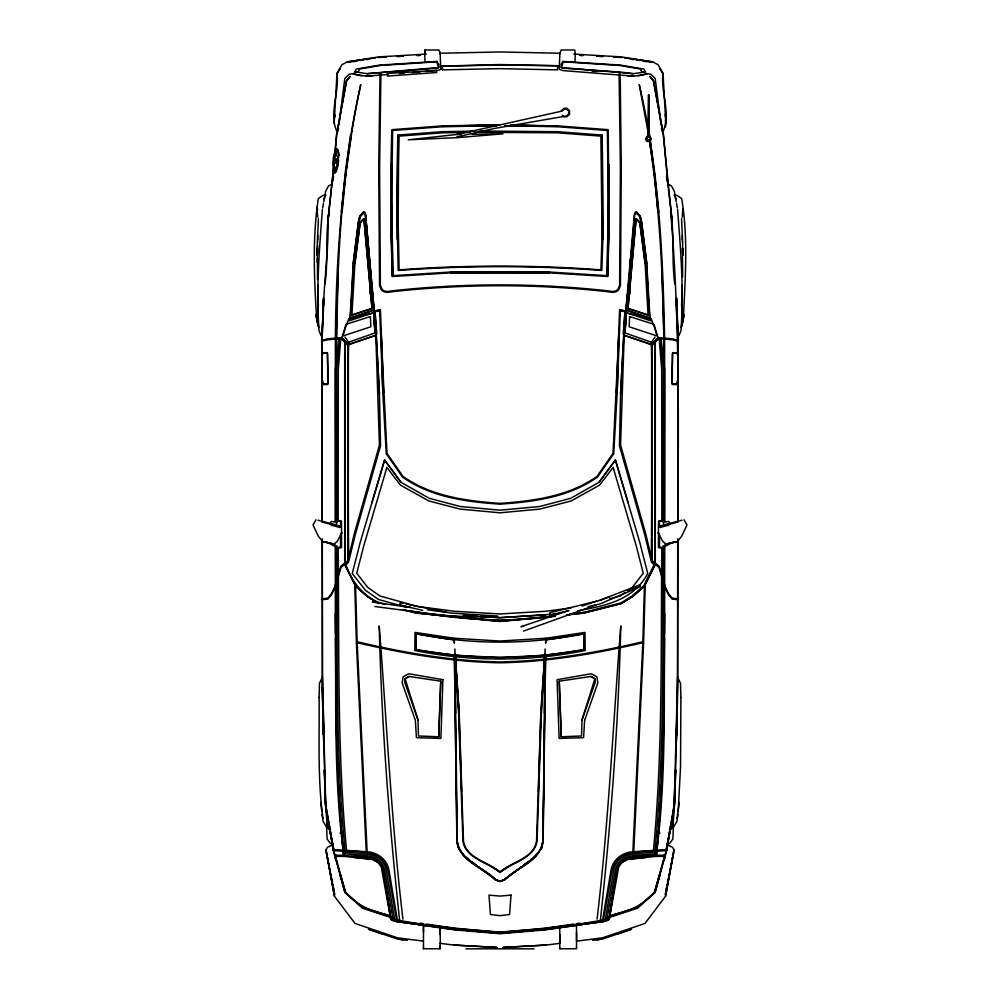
<?xml version="1.0" encoding="UTF-8"?>
<svg xmlns="http://www.w3.org/2000/svg" width="1000" height="1000" viewBox="0 0 1000 1000"><rect width="100%" height="100%" fill="white"/><g stroke="black" fill="none" stroke-linecap="round" stroke-linejoin="round"><path stroke-width="1.5" d="M322.4 209.425C319.375 248.725 316.175 288.375 318.875 327.725M335.938 521.025L335.863 408.075M335.863 386.488L335.863 377.238L335.962 392.625M336.012 638.425L336 700.062L335.538 638.325M336.025 635.35L336.025 627.65M336.825 545.8C337.612 648.45 335.175 751.475 345.288 853.75C359.15 856.05 382.15 852.188 384.8 871.275L393.275 920.825L390.825 919.412L383.275 872.062C380.938 852.987 357.2 857.875 343.7 855.3C333.488 752.6 335.95 649.175 335.688 546.1M336.85 520.988L336.688 369.55L339.825 338.725L338.862 338.75L335.363 369.55L335.662 521.213M338.137 547.6C339.288 649.163 336.987 751.062 346.737 852.262C361.012 854.225 383.325 851.375 386.325 870.487L394.988 921.263L454.538 929.875L500 933.737L545.462 929.875L605.013 921.263L613.675 870.487C616.675 851.375 638.987 854.225 653.263 852.262C663.012 751.062 660.713 649.163 661.862 547.6M338.15 521.175L338.3 369.55L340.8 338.7L341.538 338.7L344.7 342.038L344.688 564.513L355.538 586.15L367.163 596.425L378.75 603.55L367.2 596.425L355.625 586.138L344.875 564.487L344.875 340.838L341.788 337.625L348.575 319.2L373.787 310.163L365.337 215.012L364.275 212.913L360.675 215.888L359.275 219.088L353.587 263.175L350.375 317.712L373.775 310.087L365.487 214.75L374.225 310.875C373.363 318.312 373.95 327.075 376.075 334.3L379.412 393.225L380.562 445.712L355.175 535.037L348.55 562.175L345.887 564.775C352.088 582.938 365.812 599.675 385.012 604.45M344.875 564.487L347.962 561.512L347.962 344.062L344.875 340.838M348.312 558.85L348.363 344.825L375.812 335.3L379.425 445.175L354.25 533.9L348.312 558.85L348.15 454.325L347.962 561.512M370.1 294.062L370.1 291M370.1 263.175L370.1 260.075M440.238 927.588L440.238 948.75L423.475 948.75L423.475 925.125M440.613 66.15L500 64.55L559.388 65.838L559.388 69.412L563.275 70.625L633.9 76.175L646.712 74.062M442.375 66.162L442.375 69.862L500 68.65L557.625 69.862L557.625 65.7L500 65.037L442.375 66.15L448.05 66.137M465.95 948.825L534.05 948.825M576.525 947.05L576.525 948.75L559.763 948.75L559.763 947.887M559.763 942.837L559.763 934.65M576.525 940.562L576.525 932.325M475.087 131.125L442.375 131.688L397.788 135.1L396.838 201.688L398.188 270.462C465.913 265.4 534.087 265.4 601.812 270.462L602.863 239.375L602.212 135.1L557.625 131.688L479.75 131.037M629.9 294.062L629.9 291M629.9 275.55L629.9 272.462M629.9 264.725L629.9 260.075M569.9 614.138L583.438 612.475L621 602.913L632.45 595.825L643.812 585.638L654.112 564.775L651.45 562.175L644.825 535.037L619.438 445.712L620.588 393.225L623.925 334.3C626.05 327.075 626.638 318.312 625.775 310.875L628.6 285.087L626.213 310.163L649.625 317.712L646.413 263.175L640.725 219.088L639.325 215.888L635.725 212.913L634.663 215.012L626.225 310.087L651.425 319.2L658.213 337.625L652.038 344.062L651.95 561.7L659.013 567.45L664.587 586.538L668.6 595.05L672.212 599.1L678.5 599.812M655.125 340.838L655.125 564.487L644.375 586.138L632.8 596.425L621.25 603.55L583.55 613.075L566.962 614.95M663.975 611.087L664.038 545.9M664.062 521.062L664.137 408.075M664.312 546.1C664.05 649.175 666.513 752.6 656.3 855.3C642.712 858.075 618.95 852.925 616.725 871.9L609.05 918.763C573.175 926.162 536.475 929.15 500 932.087C463.5 929.15 426.788 926.162 390.887 918.75L383.275 871.9C382.475 856.988 364.663 856.812 353.575 856.225M664.338 521.213L664.638 369.55L661.137 338.75L660.175 338.725L663.312 369.55L663.15 520.988M664.7 544.9L664.5 633.7M664.725 521.5L664.613 338.3M678.312 599.763L678.312 598.875L672.212 598.1C663.787 589.55 662.95 576.75 659.013 566.013L651.95 560.588M335.387 338.288L335.275 521.5M335.863 454.325L335.95 400.337M336 371.025C336.838 275.238 339.363 178.388 360.737 84.612C342.925 168.062 336.012 253.337 335.387 338.55M340.538 533.45L340.513 547.025L337.137 547.688L328.338 542.712L322.762 541.75L318.275 536.112L313.012 524.975L315.925 519.812M340.55 527.425L340.55 521.388L337.125 520.638M470.45 132.35L442.45 132.812L398.675 136.163L397.75 201.925L399.1 269.862C466.225 264.875 533.775 264.875 600.9 269.862L601.938 239.613L601.325 136.163L557.55 132.812L475.112 132.262M658.213 337.625L651.812 344.487L624.188 335.3L620.575 445.175L645.75 533.9L651.688 558.85L651.85 454.325L652.038 561.512L655.125 564.487M677.212 380.9L676.925 384.525L672.275 384.525L672.425 353.475L672.712 352.688L677 352.688L677.262 353.475M677.712 539.738L677.487 686.125L676.225 743.288L676.675 733.863M677.738 521.05C678.763 417.7 679.438 313.9 670.612 211C674.688 235.05 671.4 259.8 674.825 283.988M677.875 538.775L677.663 691.812L676.65 734.912L676.862 703.688M677.763 521.6L678.175 340.45L676.6 298.05M663.925 628.062C663.413 703.812 664.613 779.812 656.237 855.212L627.413 858.388L621.7 861.462M664.638 613.688C663.487 694.175 666.963 775.212 656.237 855.212L665.325 855.288L654.825 891.825L664.412 856.4L655.462 856.413L627.612 859.362L622.325 862.2L618.763 866.75L609.325 918.938M317.85 294.5L318.012 321.275M335.875 368.025L338.338 263.15M651.488 554.475L652.038 454.325M676.888 719.163L674.85 799.837L672.788 828.175L676.838 821.45L678.062 814.525M602.863 239.375L602.212 135.1M664.463 638.325L664 700.062L663.988 638.425M319.113 697.412C319.562 737.725 317.425 778.425 323 818.438M601.938 239.613L601.325 136.163M317.425 241.588L317.3 255.413L317.538 245.512M407.312 940.337L397.312 939.025L368.425 929.2L382.875 934.112M543.75 773.475L545.025 657.275M647.812 137.062L648.4 94.663L649.237 95.175L649.287 136.95M681.125 327.725C683.95 288.375 680.537 248.725 677.6 209.425M544.4 713.213L545.125 653.55L541.425 713.15L537.05 840.938C534.45 858.888 511.562 862.225 500 872.613C488.438 862.225 465.55 858.888 462.95 840.938L458.575 713.15L454.875 653.55L455.6 713.213M676.988 703.863L676.925 697.938M681.988 321.275L682.15 294.5M323.475 311.312C323.738 280.625 328.888 250.062 327.962 219.213L333.462 169.4M545.575 656.9L542.762 841.8C540.1 861.388 516.912 867.725 504.575 879.95L500 881.587L495.425 879.95C483.05 867.688 459.888 861.25 456.9 841.787L454.438 657M543.975 773.388L542.987 841.688L541.525 848.275L535.725 855.788L530.925 859.475M545.562 657L543.1 841.787L541.625 848.413M545.775 642.95L545.85 638.275L584.963 632.425L585.237 650.487C529.1 661.85 470.9 661.85 414.762 650.487L415.037 632.425L454.162 638.25L500 641.025L545.837 638.25L545.55 642.862M318.412 306.413L317.712 285.113M681.575 218.612L682.55 241.925M398.675 136.163L398.062 239.613M676.525 311.312L676.438 298.163L678.012 342.2M319.113 697.5L319.475 683.3L322.537 676.7M397.788 135.1L397.137 239.375M347.962 369.538L348.587 342.238L344.913 337.113M676.488 305.975L676.612 300.45L678.175 340.475M682.275 239.9L682.375 235.375M317.45 241.925L318.425 218.612M677.537 677.6L674.275 804.825L665.325 855.288L663.938 855.013M581.987 719.925L581.55 735.987L561.237 736.8L559.263 681.188L590.962 676.45L595.188 678.938L595.25 682.362L581.987 719.925L594.875 678.787L590.962 676.45M617.163 392.788L618.825 333.85L613.025 453.387L597.013 476.388C568.638 496.413 533.763 500.95 500 503.375C466.238 500.95 431.362 496.413 402.987 476.388L386.975 453.387L381.175 333.85L382.837 392.788L386.262 453.725L402.537 477.088C431.025 497.25 466.05 501.875 500 504.125C533.95 501.875 568.975 497.25 597.463 477.088L613.737 453.725L617.163 392.788L620.3 310.825L624.95 311.6L620.588 393.225M682.487 252.438L682.613 248.25L682.725 255.3M440.737 681.188L438.762 736.8L418.45 735.987L418.013 719.925L405.125 678.787L409.038 676.45L440.737 681.188L438.762 736.8M538.4 791.575L540.938 713.15M616.425 392.738L619.575 309.862L625.775 310.875L634.375 214.475L635.25 212L636.775 212.125L639.4 215.1L641.838 223.688L646.75 263.175L650.013 318.712L651.425 319.2M321.987 342.2L323.562 298.163L321.825 340.475L322.088 521.675M559.85 53.75L561.163 50L574.812 50L575.275 54.6M673.413 825.375L672.925 839.025L669.425 843.575M323.562 298.163L321.987 340.4L322.262 521.05M317.538 279.5L317.475 258.15M559.388 65.138L559.9 52.55M574.975 61.863L575.312 53.475M337.25 132.125C328.35 114.425 339.637 92.4 336.975 73.463L341.938 64.713L347.163 61.925L378.525 56.925L426.25 54.088M334.125 123.737L336.975 73.463L340.288 68.587M351.938 315.038L354.925 263.2L360.075 223.312L360.975 221.112L363.85 218.538L372.025 308.562L351.938 315.038L372.025 308.45L363.913 218.825L360.138 223.075L354.925 263.2M348.575 319.2L349.988 318.712L353.25 263.175L358.162 223.688L360.6 215.1L363.225 212.125L364.75 212L365.625 214.475L374.225 310.875L380.062 310.338L375.05 311.6L379.412 393.225M541.062 713.112L545.15 648.975M544.6 656.6L540.8 713.112L536.55 840.938C533.913 858.6 511.375 861.8 500 872.062C488.625 861.8 466.087 858.6 463.45 840.938L459.2 713.112L455.4 656.6M682.25 217.138L682.862 208.612M662.75 132.125C671.65 114.438 660.362 92.4 663.025 73.463L658.062 64.713L652.837 61.925L621.475 56.925L573.75 54.088M324.988 283.913C328.5 259.75 324.9 234.963 329.387 211L327.962 219.213M666.975 885.3L665.4 894.525L674.013 850.013L672.613 847.337L667.487 844.762L671.413 824.488L671.8 825.088M623.212 334.162L624.95 311.6L619.938 310.338L625.775 310.875M650.013 318.712L626.438 312.8L624.775 332.85L651.413 342.238L652.038 369.538M334.412 158.8L334.688 155.775M334.95 152.75L336.575 134.588L346.45 80.638L350.138 76.413L346.688 80.763L336.688 134.588L334.475 159.362M333.787 167.113L327.925 221.188M341.287 212.075L345.35 171.775L350.55 134.575M597.075 919.188C608.7 821.737 613.125 723.725 620.775 625.95C618.425 724.75 610.875 823.275 600.25 921.5L545.837 928.5L500 932.362L454.162 928.5L399.75 921.5C389.125 823.275 381.575 724.75 379.225 625.95C386.875 723.725 391.3 821.737 402.925 919.188M333.062 181.038L333.537 176.488M342.1 211.925L346.2 171.637L351.463 134.575M424.725 54.6L425.188 50L424.725 54.6L425.188 50L438.837 50L440.1 52.55L440.613 65.138M609.45 917.812L609.7 915.588C626.763 912.325 643.213 905.8 654.513 891.888L659.463 874.638M422.7 610.363L399.9 605.062L400.163 602.812L403.212 603.438M677 818.438L679.275 802.487M678.2 811.6L680.537 766.875L680.888 697.412M338.125 131.1L338.525 128.012M338.913 124.913L344.8 78.55L349.062 74.25L355.213 73.288M353.25 263.175L358.713 220.025L359.65 216.887L363.225 212.125M681.812 323.913L680.962 330.625L678.975 335.7M672.575 828.425L675.65 769.9L674.538 804.6L664.6 858.95M338.7 160.637L336.25 171.6L334.8 173.337L333.562 171.85C332.587 164.213 332.163 154.95 336.938 148.55L338.15 150.062L338.775 154.45L337.688 166.962M671.888 824.8L671.538 823.8L667.312 845.163M616.725 871.9L609.113 918.75L605.975 919.225M667.463 844.488L668.5 839.175M674.013 850.013L665.537 896.225L645.013 923.425L602.487 937.825L576.7 941.137M667.513 882.225L668.037 879.15M322.675 207.887L323.488 203.275M683.363 318.3C685.238 278.637 688.312 237.862 681.675 198.512L677.138 195.387L674.075 195.387M336.675 160.888L336 163.137M682.25 324.325L684.025 314.55L681.675 326.5M665.537 896.225L673.512 852.987L671.65 863.05M665.438 894.562L671.65 862.95M323.988 199.15L325.65 191.363L328.425 186.038L332.013 184.088M542.7 841.7C539.825 861.137 516.688 867.487 504.375 879.7L500 881.275L495.625 879.7C483.338 867.475 460.225 861.15 457.238 841.8L454.975 657.275M670.875 829.312L671.5 826.488M323.75 201.737L325.55 194.55M661.888 867.125L655.138 892.475L637.587 908.15L611.462 916.775M662.675 864.137L668.125 844.45M666.4 850.575L666.7 849.5M660.337 873.938L655.15 891.762L637.475 907.575L611.462 916.062M577.625 610.85C605.438 605.712 633.275 600.462 647.763 573.488L639.763 542.388L615.438 459.975L599.038 482.287L570.7 498.3L539.7 506.5L500 510.188L460.3 506.5L429.3 498.3L400.962 482.287L384.562 459.975L360.238 542.388L352.238 573.488L365.45 590.275L378.475 599.475L406.138 607.212M371.825 502.962L384.625 460.05L400.962 482.287M322.925 353.913L323.15 353.212L327.15 353.212L327.4 353.925L327.85 369.538L327.825 383.288L327.575 384L323.225 384L322.975 383.3M322.738 353.475L323 352.688L327.287 352.688L327.575 353.475L327.725 384.525L323.075 384.525L322.788 380.9M337.238 168.3L335.325 171.887L334.25 170.6C333.212 163.812 333.113 155.725 337.188 150.013L338.288 151.325L338.837 155.5M677.025 383.3L676.775 384L672.425 384L672.175 383.288L672.15 369.538L672.6 353.925L672.85 353.225L676.85 353.212L677.075 353.913M423.3 941.137L397.512 937.825L354.988 923.425L334.462 896.225L325.988 850.013L327.388 847.337L332.512 844.762L328.587 824.488L328.2 825.088M342 532.6L337.35 541.125L334.162 544.113L322.762 541.75L331.25 543.1M649.4 140.312L650.3 138.737L649.463 137.312L647.688 137.312L646.425 138.837L647.438 140.638L649.4 140.312L647.613 140.312L646.8 138.863L647.688 137.312M336.375 158.725L335.7 162.525M602.238 922.113L611.1 869.762C613.013 859.525 622.562 852.163 632.875 851.825L642.837 642.688C595.975 653.65 548.212 661.975 500 662.812C451.788 661.975 404.025 653.65 357.163 642.688L367.125 851.825C377.438 852.163 386.987 859.525 388.9 869.762L397.762 922.113M603.088 921.9L612.038 870.2C618.212 846.538 648.062 852.725 666.875 850.575M651.413 342.238L655.088 337.113M599.038 482.287L615.375 460.05L628.175 502.962M642.013 72.325L640.337 69L620.175 65.512L563.35 61.812L561.138 67.487L633.038 73.688L645.525 71.963L643.775 69.062L620.2 65.088L562.888 61.4L561.138 64.312L561.575 67.737L563.688 68.275L620.037 72.025L633.038 73.688M537.875 853.263L532.362 858.863L504.375 879.562L500 881.237L495.625 879.562C483.375 867.35 460.262 861.025 457.3 841.7M652.087 344.113L658.55 337.625L672.212 338.837L678.5 340.45M652.087 345.213L658.55 338.612L672.212 339.725L678.5 341.337M561.325 110.712L563.95 108.275L566.95 108.275L569.562 110.7L569.55 114.362L566.912 116.775L563.95 116.775L562.2 115.15M521.325 866.85L504.525 879.75L500 881.388L495.475 879.75L478.675 866.85M523.725 865L528.525 861.312M624.987 592.513L620.112 595.962L609.712 598.875M627.425 590.788L632.288 587.35L643.275 573.275L636.087 545.3L613.112 467.425L599.663 485.062L571.125 500.975L539.913 509.087L500 512.812L460.087 509.087L428.875 500.975L400.337 485.062L386.887 467.425L363.913 545.3L356.725 573.275L367.713 587.35L379.888 595.962L417.013 606.375L454.375 611.275L500 613.962L545.625 611.275L571.038 607.95M507.8 866.938L500 872.013L492.188 866.925M321.5 341.337L327.788 339.725L341.45 338.612L347.912 345.213L347.912 344.113L341.45 337.625L327.788 338.837L321.5 340.45M622.325 862.2L627.337 859.4L646.087 857.375M438.375 64.562L437.113 61.4L379.8 65.088L356.225 69.062L354.988 71.888M409.038 676.45L404.812 678.938L404.75 682.362L418.013 719.925M599.637 600.35L639.9 584.812M610.112 596.625L600.075 600.35L549.65 612.725L549.8 614.8L555.9 613.5M628.775 589.712L640.25 585.45L640.25 586.725L600.075 603.875L587.938 606.688M523.475 631.112L596.65 604.738M615.575 915.075L637.463 907.325L612.312 915.088M348.587 342.238L375.225 332.85L373.562 312.8L349.988 318.712M617.125 934.112L631.575 929.2L602.688 939.025L592.688 940.337M569 610.462L520.975 626.7L523.688 626.325M582.1 606.038L596.65 601.125M375.812 335.3L348.188 344.487L341.788 337.625M349.075 320.863L373.562 312.8M638.288 75.912L646.325 74M321.5 598.925L327.788 598.1C336.213 589.55 337.05 576.75 340.988 566.013L348.05 560.588L348.05 561.7L340.988 567.45L335.412 586.538L331.4 595.05L327.788 599.1L321.5 599.812M332.537 844.488L328.462 823.8L328.113 824.8M659.438 526.15L682.025 520.212M661.975 526.188L678.088 521.95M660.138 527.45L668.938 525.138M600.225 922.125L608.337 920.05M336.075 627.987C336.587 703.75 335.387 779.788 343.762 855.212L334.613 855.362L345.175 891.825L335.588 856.4L344.538 856.413L372.388 859.362L377.675 862.2L381.238 866.75L390.675 918.938M472.225 134.262L502.975 133.825L456.85 137.675L408.263 139.8L456.85 134.475L562.2 111.062L564.325 109.087L566.613 109.087L568.688 111.013L568.675 114.012L566.538 115.962L494.212 128.488L456.85 136.938M662.875 520.638L659.45 521.388L659.45 527.425M558.95 612.85L568.1 610.9M338.225 548.3L341.575 547.6L341.5 521.075L338.137 520.487M336.062 855.013L334.675 855.288L325.725 804.825L322.463 677.6M661.862 520.487L658.5 521.075L658.425 547.6L661.775 548.3M447.45 616L497.475 617.312L497.638 616.062L450.425 613.013L406.262 604.062M546.025 639.987L583.725 633.675L584.212 648.988L583.337 649.987L545.188 655.212L500 657.6L454.812 655.212L416.662 649.987L415.788 648.988L416.275 633.675C471.438 645.088 528.775 644.712 584 633.9L583.737 649.525C528.425 659.963 471.575 659.963 416.262 649.525L416 633.9L453.975 639.987M374.225 310.875L380.425 309.862L383.575 392.738M668.75 543.1L677.237 541.75L681.725 536.112L686.988 524.975L684.075 519.812M546.95 929.3L559.2 927.463M562.263 927L565.325 926.538M603.612 920.775L608.2 920.088M545.812 928.238L573.575 924.075M576.663 923.612L579.75 923.15M347.163 61.925L375.588 57.838M347.825 62.263L357.05 60.925M360.138 60.487L363.212 60.038M366.287 59.6L369.363 59.15M353.45 61.6L356.4 61.175M357.287 71.875L354.475 71.963L355.75 71.787M546.95 929.325L581.95 924.6M585 924.188L589.562 923.562M592.612 923.162L597.175 922.537M480.112 616.525L500 617.75L550.438 614.338M553.462 613.95L561.013 612.987M546.35 945.05L503.088 947.438L546.35 945.05L560.013 943.288M596.975 939.75L599.825 939.388M554.862 616L500 621.425L416.45 613.075L402.887 609.65L416.45 613.05L500 621.425L554.9 616.35M353.288 74.062L366.1 76.175L387.912 74.475M554.837 615.788C506.375 623.538 457.013 619.625 409.05 610.562M569.9 614.038L583.438 612.475M437.537 64.463L438.862 64.312L438.425 67.737L436.312 68.275L366.962 73.688L355.387 71.838M554.888 616.138L500 620.812L416.562 612.475M566.95 614.85L583.55 613.075L621.25 603.55L632.8 596.425L644.463 586.15L655.312 564.513L655.3 342.05L658.462 338.7L659.2 338.7L661.7 369.55L661.85 521.175M646.475 856.312C635.3 856.475 617.6 857.212 616.725 872.062L609.175 919.412L606.725 920.825L615.2 871.275C617.85 852.188 640.85 856.05 654.712 853.75C664.825 751.475 662.387 648.45 663.175 545.8M503.025 933.125L510.6 932.487M515.138 932.1L522.712 931.462M525.737 931.2L533.312 930.562M537.85 930.175L545.425 929.538M366.1 76.175L373.125 75.6M399.5 73.537L404.15 73.175M412.312 72.55L419.95 71.95M425.863 71.475L439.338 70.138L440.613 69.412L440.613 65.738M366.962 73.688L438.862 67.487L436.65 61.812L379.825 65.512L359.663 69L357.987 72.325M545.9 614.925L500 617.587L481.637 616.525M657.262 833.413L660.125 833.238M397.05 56.475L403.2 56.163M397.05 56.5L403.2 56.188M401.825 71.5L408.062 71.287M440.1 53.263L500 51.95L559.9 53.263M555.837 66.188L557.625 66.15M642.712 71.875L644.613 71.838M456.85 134.475L461.463 134.412M325.925 195.387L322.863 195.387L318.325 198.512C312.325 237.938 314.175 278.6 316.637 318.3M332.95 849.5L366.25 851.725L356.388 642.688L354.75 584.3L355.55 586.013L357.125 641.775C403.988 652.75 451.763 661.1 500 661.938C548.237 661.1 596.013 652.75 642.875 641.775L644.45 586.013L645.25 584.3L643.612 642.688L633.75 851.725L667.05 849.5M333.125 850.575C351.938 852.725 381.788 846.538 387.962 870.2L396.912 921.9M592.112 71.312L596.8 71.463M596.8 56.163L602.95 56.475M596.8 56.188L602.95 56.5M453.65 945.05L496.912 947.438L453.65 945.05L439.988 943.288M477.05 616.263L463.275 615.45L477.05 616.337M339.875 833.238L342.738 833.413M626.875 75.6L633.9 76.175M353.913 857.375L372.663 859.4L377.675 862.2M454.575 929.538L462.15 930.175M466.688 930.562L474.263 931.2M477.287 931.462L484.862 932.1M489.4 932.487L496.975 933.125M353.675 74L361.712 75.912M562.463 64.463L561.625 64.562M645.013 71.888L644.25 71.787M400.175 939.388L403.025 939.75M374.9 606.512L447.013 616L440.938 614.587M402.825 922.537L407.388 923.162M410.438 923.562L415 924.188M418.05 924.6L453.05 929.325M410.45 607.388L372.375 602.075L375.225 601.7L372.975 601.375M427.212 609.738L447.013 612.5M624.412 57.838L652.837 61.925M630.638 59.15L633.713 59.6M636.788 60.038L639.862 60.487M642.95 60.925L652.175 62.263M643.6 61.175L646.55 61.6M394.025 919.225L390.95 918.763L383.275 871.9M420.25 923.15L423.338 923.612M426.425 924.075L454.188 928.238M391.8 920.088L396.388 920.775M434.675 926.538L437.738 927M440.8 927.463L453.05 929.3M644.788 73.288L650.938 74.25L655.2 78.55L661.087 124.913M387.688 915.088L362.537 907.325L388.537 916.062M399.9 605.062L410.3 607.463M388.537 916.775L362.413 908.15L344.862 892.475L338.113 867.125M391.662 920.05L399.775 922.125M317.975 520.212L340.562 526.15M321.912 521.95L338.025 526.188M331.062 525.138L339.862 527.45M648.062 315.038L627.975 308.562L636.15 218.538L639.025 221.112L639.925 223.312L645.075 263.2L648.062 315.038L627.975 308.45L636.087 218.825L639.862 223.075L645.075 263.2M626.438 312.8L650.925 320.863M384.425 915.075L362.525 907.575L344.85 891.762L339.663 873.938M624.188 335.3L651.637 344.825L651.688 558.85M372.537 858.375L378.3 861.462M667.987 184.088L671.575 186.038L674.35 191.363L676.012 199.15M469.075 859.475L464.275 855.788L458.475 848.275L457.013 841.688L454.425 656.9M471.475 861.312L476.275 865M330.575 843.575L327.075 839.025L326.587 825.375M636.775 212.125L640.35 216.887L641.287 220.025L646.75 263.175M659.712 68.587L663.025 73.463L665.875 123.737M658 532.6L662.65 541.125L665.837 544.113L677.237 541.75L671.663 542.712L662.862 547.688L659.488 547.025L659.463 533.45M325.988 850.013L334.462 896.225M677.463 676.7L680.525 683.3L680.888 697.5M321.025 335.7L319.037 330.625L318.188 323.913M331.875 844.45L337.325 864.137M340.538 874.638L345.487 891.888C356.788 905.825 373.237 912.288 390.3 915.588L390.55 917.812M333.3 849.5L333.6 850.575M317.75 217.138L316.8 207.35L317.55 210.062M316.8 207.35L317.55 210.113M674.45 194.55L676.25 201.737M335.4 858.95L325.462 804.6L324.35 769.9L325.975 811.963M328.5 826.488L329.125 829.312M664.613 338.55C662.962 253.475 658.763 167.75 639.263 84.612L648.538 134.575M332.688 845.163L331.5 839.175M318.325 326.5L315.975 314.55L317.75 324.325M334.575 894.562L326.488 852.987L334.562 894.562L333.013 885.3M334.613 114.05L335.163 116.875M676.513 203.275L677.325 207.887M321.938 814.525L323.162 821.45L327.212 828.175L326.55 822.85M331.962 879.15L332.488 882.225M649.45 140.525L654.225 171.7L658.713 212.075M649.412 140.762C660.913 215.912 663.787 292.075 664.125 368.025M327.425 828.425L325.15 799.837L323.137 703.688M649.45 134.575L654.225 171.7L657.9 211.925M661.475 128.012L661.875 131.1M672.038 219.213L667.887 184.537L663.425 134.588L653.55 80.638L649.862 76.413L653.312 80.763L663.312 134.588L672.075 221.188M343.762 855.212C333.038 775.212 336.512 694.175 335.363 613.688M320.725 802.487L321.8 811.6M666.462 176.488L666.938 181.038M376.788 334.162L375.05 311.6L379.7 310.825L382.837 392.788M454.45 642.862L454.15 638.275L454.225 642.95M454.85 648.975L459.062 713.15M455.3 657.262L458.938 713.112L461.6 791.575M424.688 53.475L425.025 61.863M682.463 256.688L682.613 276.775M559.263 681.188L561.237 736.8M440.1 52.55L440.15 53.75M661.663 263.15L663.95 338.638L664 371.025M317.512 252.438L317.387 248.25L317.275 262.512M682.275 285.113L681.575 306.413M323.387 300.45L323.512 305.975M317.613 235.375L317.712 239.9M665.387 114.05L665.438 116.9M665.5 119.75L665.65 126.875M322.312 687.262L323.775 743.288L322.512 686.125L322.287 539.738M682.613 248.25L682.7 255.413L682.575 241.588M323.075 697.938L323.013 703.863M335.5 633.7L335.3 544.9M323.237 719.062L323.35 734.912L322.35 692.962L322.262 538.763M347.962 454.325L348.512 554.475M664.038 392.625L664.013 377.2L664.137 386.488M664.05 400.337L664.137 454.325M663.975 627.65L663.975 635.35M335.962 545.85L336.025 611M576.525 925.025L576.525 947.887M559.763 927.362L559.763 948.75M442.375 65.7L442.375 69.862M440.238 927.362L440.238 934.65M440.238 945.25L440.238 948.75M423.475 925.025L423.475 932.325M423.475 947.05L423.475 948.75M321.688 598.875L321.688 599.763M380.037 74.025L378.725 167.55L379.538 285.575L381.413 289.988L383.688 291.663L387.137 292.425L392.938 291.637C464.038 283.775 535.962 283.775 607.062 291.637L612.863 292.425L616.312 291.663L618.587 289.988L620.462 285.575L621.275 167.55L620.3 83.787L619.963 74.025L619.087 73.963L620.413 167.312L619.625 285.338L617.9 289.413L615.925 290.863L612.775 291.562L607.112 290.775C535.975 282.938 464.025 282.938 392.887 290.775L387.225 291.562L384.075 290.863L382.1 289.413L380.375 285.338L379.588 167.312L380.913 73.963L380.037 74.025M387.45 73.463L387.45 76.075L436.662 72.513L436.725 70.438L387.45 73.463M390.962 164.037L390.887 226.3L392.163 276.512L450.188 272.9L549.812 272.488L450.175 272.075L393.025 275.65L391.575 201.788L392.638 130.45L442.15 126.75L496.95 125.675L442.137 126.337L500 124.763L442.113 125.925L391.788 129.675L390.962 164.037M608.6 164.037L607.413 276.087L609.138 222.025L608.6 164.037M608.425 201.788L606.975 275.65L549.825 272.075L450.188 272.488L549.812 272.9L607.837 276.512L609.113 226.3L608.212 129.675L557.888 125.925L510.662 124.975L557.863 126.337L504.562 125.675L557.85 126.75L607.362 130.45L608.425 201.788M391.4 164.037L390.863 222.013L392.587 276.087L391.4 164.037M338.025 157.037L336.475 167.975L335.887 169.55L335.1 167.087L333.825 169.562L334.012 156.862L335.412 156L336.337 151.275L336.95 156.188L338.025 157.037M442.912 679.7L440.875 738.425L416.413 737.663L415.387 720.4L402.1 682.788L403.175 676.762L408.725 673.75L442.912 679.7M629.65 316.588L629.15 326.788L657.025 335.925L654.15 324.363L629.65 316.588M584.612 720.4L583.587 737.663L559.125 738.425L557.087 679.7L591.275 673.75L596.825 676.762L597.9 682.788L584.612 720.4M511 895.125L509.6 914.5L500 915.675L490.4 914.5L489 895.125L500 896.1L511 895.125M335.425 159.088L335.812 162.862L336.075 158.675L335.425 159.088M359.075 218.487L358.3 223.75L360.637 215.487L359.075 218.487M345.85 324.363L342.975 335.925L370.85 326.788L370.363 316.588L345.85 324.363M337.025 522.263L335.763 525.25L329.888 523.913L331.15 521.487L337.025 522.263M651.35 138.887L649.875 141.45L646.912 141.45L645.487 138.9L646.938 136.387L649.887 136.387L651.35 138.887M670.113 523.913L664.237 525.25L662.975 522.263L668.85 521.487L670.113 523.913M386.275 57.025L378.575 57.4L386.275 57.025M420.138 55.312L417.05 55.475L420.138 55.362M582.95 55.475L579.862 55.312L582.938 55.512M621.425 57.4L613.725 57.025L621.425 57.4M640.925 218.487L639.362 215.487L641.7 223.75L640.925 218.487"/></g></svg>
